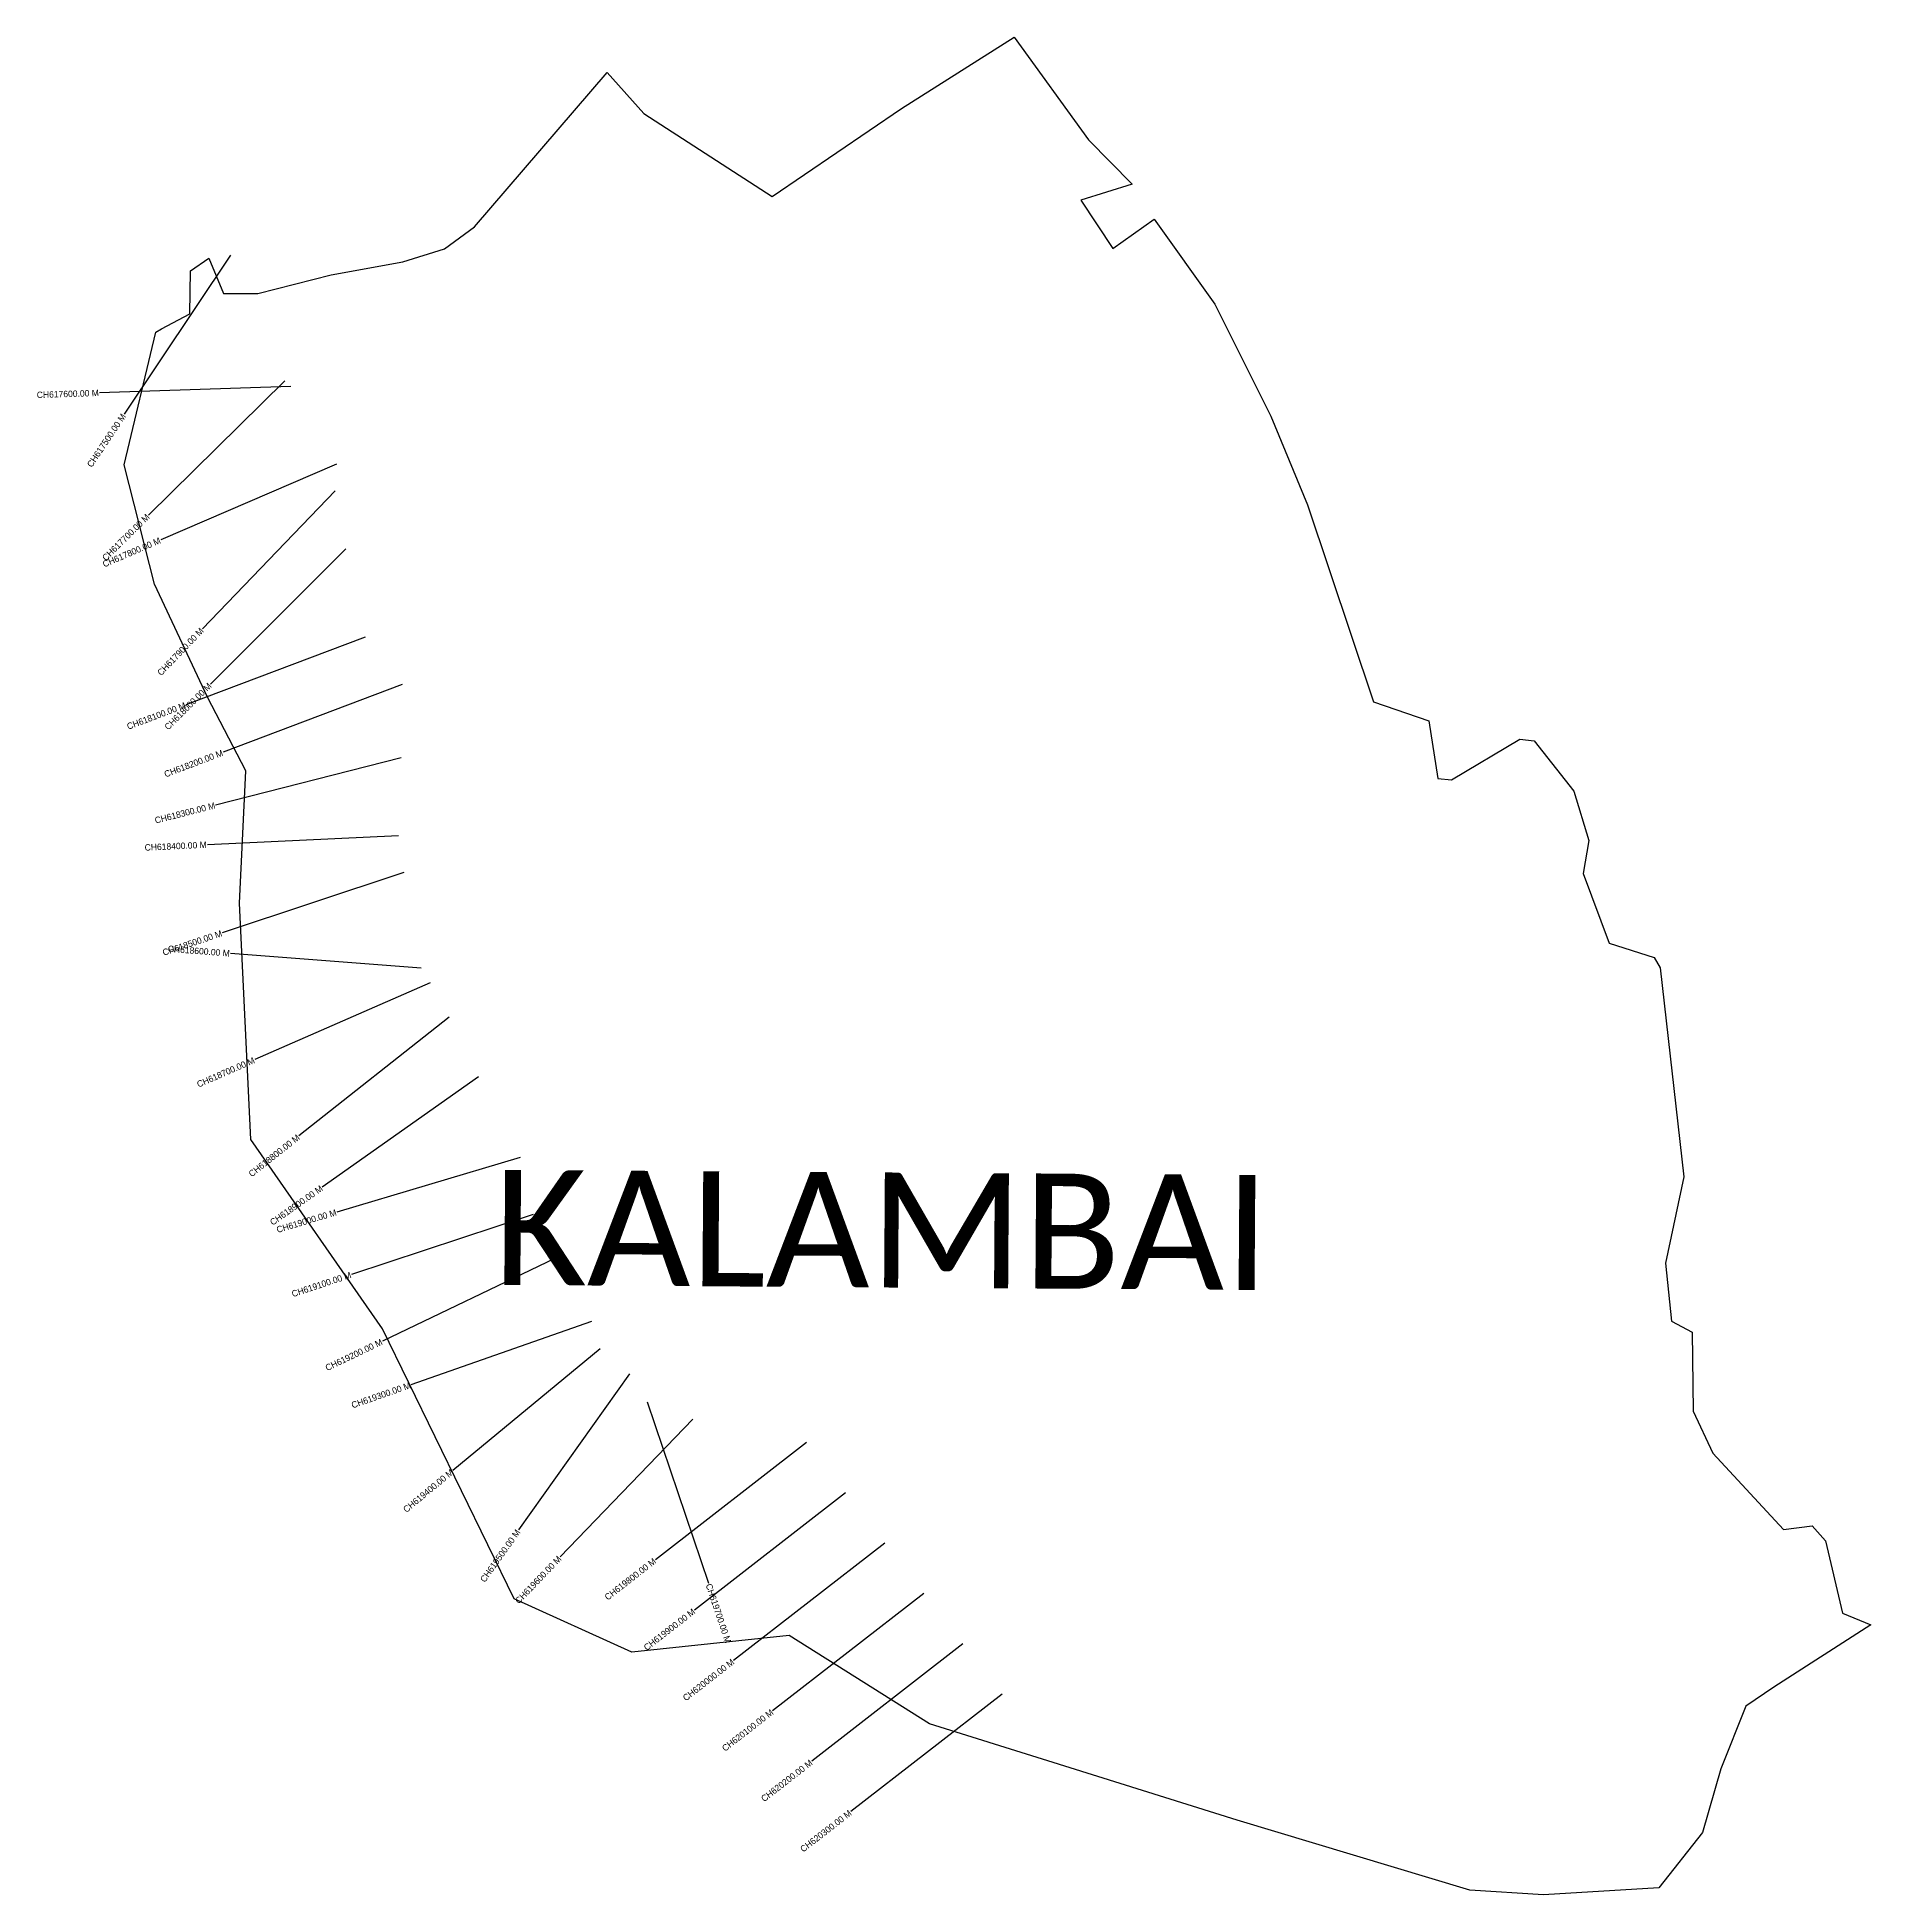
# Model space of a CAD drawing. Header units: metres. Extents: x 323177 to 326052, y 1818263 to 1821175.
import ezdxf
from ezdxf.enums import TextEntityAlignment as Align

# ---------------------------------------------------------------- set-up
doc = ezdxf.new("R2010")
doc.units = ezdxf.units.M
for name, color, linetype in [('CS', 134, 'Continuous'), ('CSMark', 6, 'Continuous'), ('village', 3, 'Continuous'), ('VILLAGE NAME', 250, 'Continuous')]:
    doc.layers.add(name, color=color, linetype=linetype)

msp = doc.modelspace()

# ---------------------------------------------------------------- linework, layer by layer
at = {"layer": 'CS'}
for p, q in [((323479.9, 1820833.7), (323313, 1820584.5)), ((323574.2, 1820627.8), (323274.4, 1820617.7)), ((323564.8, 1820636.6), (323351.1, 1820426)), ((323646, 1820505.8), (323370.4, 1820387.3)), ((323643.9, 1820463.9), (323435.8, 1820247.8)), ((323660.8, 1820373.1), (323448.5, 1820161.2)), ((323690.7, 1820234.4), (323410, 1820128.7)), ((323748.8, 1820160.6), (323468.3, 1820054.2)), ((323747.3, 1820045.4), (323456.5, 1819971.3)), ((323743.1, 1819923.1), (323443.5, 1819909.3)), ((323751.5, 1819865.9), (323466.9, 1819770.9)), ((323778.8, 1819715.5), (323479.7, 1819738.7)), ((323792.8, 1819692.5), (323518, 1819572.3)), ((323822.4, 1819638.9), (323587.2, 1819452.6)), ((323868.9, 1819545.2), (323623.6, 1819372.5)), ((323934.2, 1819418.6), (323646.6, 1819333.3)), ((323954.4, 1819329.4), (323669.5, 1819235.4)), ((323988.4, 1819260.7), (323718, 1819130.8)), ((324045.8, 1819161.7), (323762.6, 1819062.5)), ((324059.5, 1819118.9), (323828.2, 1818927.9)), ((324105.2, 1819079.4), (323931.5, 1818834.9)), ((324133.3, 1819035.5), (324229.1, 1818751.2)), ((324204.6, 1819008.8), (323996.7, 1818792.6)), ((324382.8, 1818972.2), (324145.9, 1818788.2)), ((324444.2, 1818893.2), (324207.2, 1818709.2)), ((324505.5, 1818814.2), (324268.5, 1818630.2)), ((324566.8, 1818735.2), (324329.8, 1818551.2)), ((324628.1, 1818656.2), (324391.2, 1818472.2)), ((324689.5, 1818577.2), (324452.5, 1818393.2))]:
    msp.add_line(p, q, dxfattribs=at)
at = {"layer": 'village', "color": 3, "true_color": 0x00ff00}
msp.add_polyline3d([(325739, 1819162.2, 0), (325771.6, 1819144.7, 0), (325772.9, 1819020.9, 0), (325803.7, 1818955, 0), (325914.5, 1818835.8, 0), (325959.6, 1818841.5, 0), (325980.8, 1818817.7, 0), (326007, 1818704.6, 0), (326051.7, 1818686, 0), (325899.4, 1818588.5, 0), (325855.6, 1818558.3, 0), (325816.3, 1818460.4, 0), (325787.5, 1818360.6, 0), (325719.3, 1818273.7, 0), (325538.3, 1818262.7, 0), (325422.9, 1818269.9, 0), (325058.3, 1818379.7, 0), (324761.1, 1818472.8, 0), (324575.6, 1818530.8, 0), (324355.9, 1818669.3, 0), (324109, 1818643, 0), (323924.4, 1818726.9, 0), (323718, 1819150.4, 0), (323511.7, 1819447.2, 0), (323494, 1819817.5, 0), (323503.8, 1820024.9, 0), (323443.5, 1820140.6, 0), (323360.4, 1820317.6, 0), (323312.9, 1820504.7, 0), (323363, 1820712.9, 0), (323371.6, 1820718.2, 0), (323416.3, 1820741.7, 0), (323417.3, 1820809, 0), (323445.8, 1820828.7, 0), (323468.9, 1820773.3, 0), (323522.5, 1820773.3, 0), (323637.8, 1820802.8, 0), (323750.1, 1820823.2, 0), (323815.4, 1820843.6, 0), (323862.6, 1820878.1, 0), (324070.5, 1821119.8, 0), (324127.9, 1821055.5, 0), (324329.2, 1820925.4, 0), (324532.1, 1821063.4, 0), (324708.5, 1821175.4, 0), (324825.1, 1821014.3, 0), (324893.5, 1820945, 0), (324812.8, 1820919.8, 0), (324863, 1820843.9, 0), (324927.8, 1820890.1, 0), (325023.2, 1820756.5, 0), (325111, 1820580.9, 0), (325168.5, 1820441.9, 0), (325272, 1820133.5, 0), (325358.4, 1820103.5, 0), (325372.9, 1820013.3, 0), (325394.3, 1820011.2, 0), (325501.3, 1820074.9, 0), (325523.9, 1820072.2, 0), (325585.9, 1819993.2, 0), (325609.3, 1819915.8, 0), (325600.8, 1819864.3, 0), (325641.4, 1819755.1, 0), (325711.9, 1819732.6, 0), (325721.2, 1819716.2, 0), (325758.3, 1819388.4, 0), (325729.9, 1819253.2, 0)], close=True, dxfattribs=at)

# ---------------------------------------------------------------- texts
at = {"layer": 'CSMark'}
for s, rotation, p in [('CH617600.00 M', 1.9123, (323273.4, 1820617.7)), ('CH617500.00 M', 56.1896, (323312.4, 1820583.6)), ('CH617700.00 M', 44.5864, (323350.4, 1820425.3)), ('CH617800.00 M', 23.2549, (323369.5, 1820386.9)), ('CH617900.00 M', 46.0978, (323435.1, 1820247)), ('CH618000.00 M', 44.9363, (323447.7, 1820160.5)), ('CH618100.00 M', 20.6287, (323409, 1820128.4)), ('CH618200.00 M', 20.7758, (323467.4, 1820053.8)), ('CH618300.00 M', 14.281, (323455.6, 1819971.1)), ('CH618400.00 M', 2.6365, (323442.5, 1819909.3)), ('CH618500.00 M', 18.4476, (323466, 1819770.6)), ('CH618600.00 M', 355.5498, (323478.7, 1819738.8)), ('CH618700.00 M', 23.6145, (323517, 1819571.9)), ('CH618800.00 M', 38.3762, (323586.4, 1819452)), ('CH618900.00 M', 35.1578, (323622.8, 1819371.9)), ('CH619000.00 M', 16.5317, (323645.7, 1819333)), ('CH619100.00 M', 18.2682, (323668.6, 1819235.1)), ('CH619200.00 M', 25.6496, (323717.1, 1819130.4)), ('CH619300.00 M', 19.3014, (323761.7, 1819062.2)), ('CH619400.00 M', 39.5563, (323827.5, 1818927.2)), ('CH619500.00 M', 54.6148, (323930.9, 1818834)), ('CH619600.00 M', 46.1307, (323996, 1818791.8)), ('CH619800.00 M', 37.8261, (324145.1, 1818787.6)), ('CH619900.00 M', 37.8261, (324206.4, 1818708.6)), ('CH620000.00 M', 37.8261, (324267.7, 1818629.6)), ('CH620100.00 M', 37.8261, (324329.1, 1818550.6)), ('CH620200.00 M', 37.8261, (324390.4, 1818471.6)), ('CH620300.00 M', 37.8261, (324451.7, 1818392.6))]:
    msp.add_text(s, height=10, rotation=rotation, dxfattribs=at).set_placement(p, align=Align.MIDDLE_RIGHT)
msp.add_text('CH619700.00 M', height=10, rotation=288.6184, dxfattribs=at).set_placement((324229.4, 1818750.2), align=Align.MIDDLE_LEFT)
at = {"layer": 'VILLAGE NAME', "insert": (323893.4, 1819399.5), "char_height": 180.345, "attachment_point": 1, "rotation": 359.6139}
msp.add_mtext_dynamic_manual_height_columns('{\\fCalibri|b0|i0|c0|p34;KALAMBAI}', width=1779.605, gutter_width=901.7, heights=[0], dxfattribs=at)

doc.saveas('drawing.dxf')
